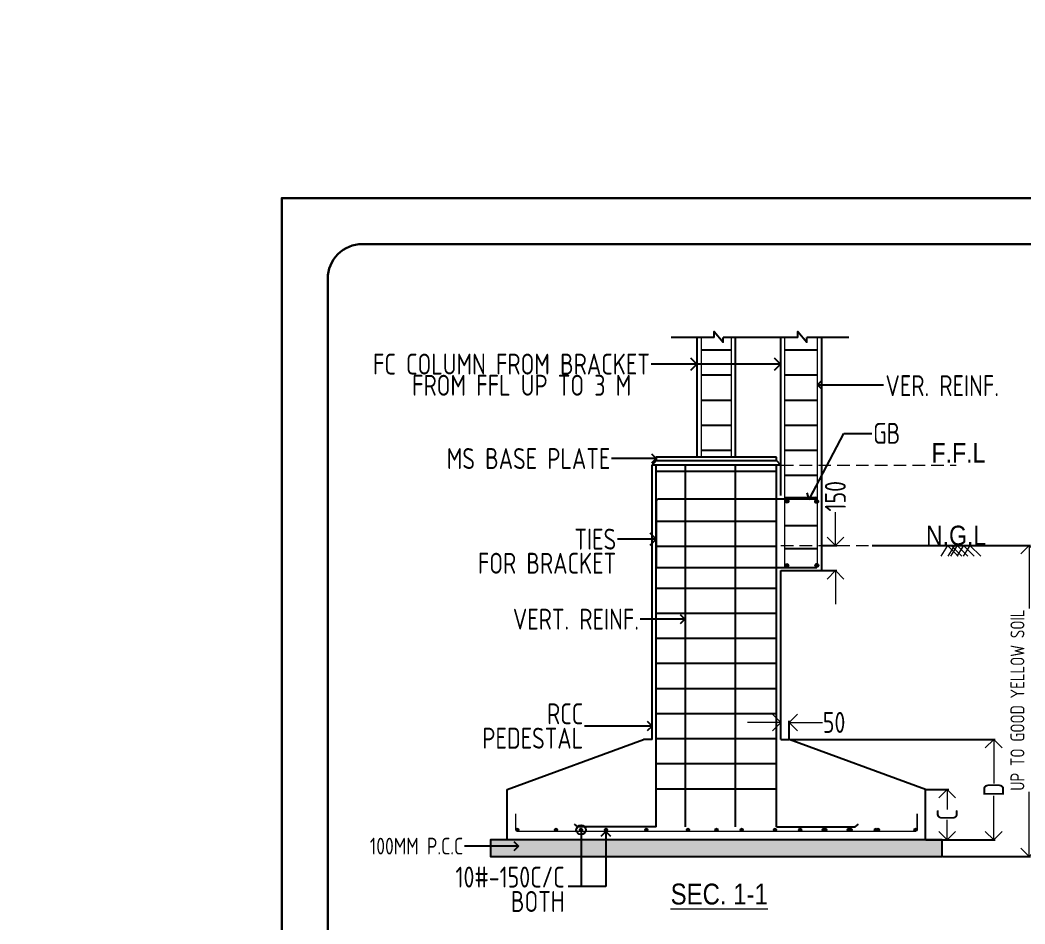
# Model space of a CAD drawing. Header units: inches. Extents: x -605 to 2991212, y -2872845 to 0.
# Drawn here: x 2391579 to 2403594, y -2625877 to -2615065 of the extents above; entities that cross this region are included whole.
import ezdxf
from ezdxf import colors
from ezdxf.entities.mleader import LeaderData, LeaderLine
from ezdxf.enums import TextEntityAlignment as Align
from ezdxf.math import Vec2, Vec3

# ---------------------------------------------------------------- set-up
doc = ezdxf.new("R2010")
doc.units = ezdxf.units.IN
doc.header["$LTSCALE"] = 600
doc.header["$MEASUREMENT"] = 0
doc.linetypes.add('HIDDEN', pattern=[0.375, 0.25, -0.125])
for name, color, linetype, lineweight in [('PV_TEXT_ROMANS', 7, 'Continuous', 0), ('rDIMension', 1, 'Continuous', 18), ('rPCC DASH', 9, 'HIDDEN', 15), ('rRCC 1', 3, 'Continuous', 25), ('rRCC 2', 40, 'Continuous', 15), ('rREINF 1', 1, 'Continuous', 25), ('rSHEET', 2, 'Continuous', 30), ('TEXT3', 7, 'Continuous', 30)]:
    doc.layers.add(name, color=color, linetype=linetype, lineweight=lineweight)
doc.layers.add('S&T_HATCH', color=7, linetype='Continuous')
doc.styles.add('DIM', font='geniso.shx', dxfattribs={"width": 0.85})
doc.styles.add('J.P', font='ARIALN.TTF')
doc.styles.add('ROMANS', font='arial.ttf')
doc.styles.add('TEXT3', font='geniso.shx')
doc.dimstyles.new('ST-150', dxfattribs={"dimscale": 75, "dimtxt": 3, "dimasz": 2, "dimexe": 0.18, "dimexo": 0.0625, "dimgap": 0.2, "dimtad": 0, "dimdec": 0, "dimlfac": 2, "dimzin": 0, "dimdsep": 46, "dimtxsty": 'DIM', "dimblk": 'OPEN90', "dimcen": 0.09, "dimclrd": 256, "dimclrt": 7, "dimadec": 0, "dimazin": 0, "dimtfac": 1, "dimtdec": 0, "dimtofl": 0, "dimtmove": 0, "dimatfit": 3, "dimldrblk": 'OPEN90', "dimfxl": 1, "dimtolj": 1, "dimtzin": 0, "dimlwd": -1, "dimarcsym": 0})
doc.dimstyles.new('ST-50', dxfattribs={"dimscale": 100, "dimtxt": 2.5, "dimasz": 2, "dimexe": 0.18, "dimexo": 0.0625, "dimgap": 0.2, "dimtad": 0, "dimdec": 0, "dimlfac": 0.5, "dimzin": 0, "dimdsep": 46, "dimtxsty": 'DIM', "dimblk": 'OPEN90', "dimcen": 0.09, "dimclrd": 256, "dimclrt": 7, "dimadec": 0, "dimazin": 0, "dimtfac": 1, "dimtdec": 0, "dimtofl": 0, "dimtmove": 0, "dimatfit": 3, "dimldrblk": 'OPEN90', "dimfxl": 1, "dimtolj": 1, "dimtzin": 0, "dimlwd": -1, "dimarcsym": 0})

# ---------------------------------------------------------------- blocks, each defined once
blk = doc.blocks.new('_Open90')
at = {"color": 0, "linetype": 'ByBlock', "lineweight": -2}
for p, q in [((0, 0), (-1, 0)), ((-0.5, 0.5), (0, 0)), ((0, 0), (-0.5, -0.5))]:
    blk.add_line(p, q, dxfattribs=at)
blk = doc.blocks.new('*D1487')
at = {"layer": 'Defpoints', "color": 0, "linetype": 'ByBlock'}
for p in [(2401760.209776862, -2621350.958633669), (2403643.58060712, -2621350.958633669), (2402604.986134454, -2625070.320851478)]:
    blk.add_point(p, dxfattribs=at)
at = {"layer": 'rDIMension', "color": 0, "lineweight": -2}
for p, q in [((2401766.459776862, -2621350.958633669), (2403661.58060712, -2621350.958633669)), ((2402611.236134454, -2625070.320851478), (2403661.58060712, -2625070.320851478))]:
    blk.add_line(p, q, dxfattribs=at)
at = {"layer": 'rDIMension'}
for p, q in [((2403643.58060712, -2621550.958633669), (2403643.58060712, -2622102.71902741)), ((2403643.58060712, -2624870.320851478), (2403643.58060712, -2624296.06312741))]:
    blk.add_line(p, q, dxfattribs=at)
at = {"layer": 'rDIMension', "linetype": 'ByBlock', "xscale": 200, "yscale": 200, "zscale": 200}
for p, rotation in [((2403643.58060712, -2621350.958633669), 90), ((2403643.58060712, -2625070.320851478), 270)]:
    blk.add_blockref('_Open90', p, dxfattribs=dict(at, rotation=rotation))
at = {"layer": 'rDIMension', "color": 7, "linetype": 'ByBlock', "insert": (2403643.58060712, -2623199.39107741), "char_height": 250, "attachment_point": 5, "rotation": 90, "style": 'DIM'}
blk.add_mtext('\\A1;{\\H0.66667x;UP TO GOOD YELLOW SOIL\\POR 2000MM}', dxfattribs=at)
blk = doc.blocks.new('*D1488')
at = {"layer": 'Defpoints', "color": 0, "linetype": 'ByBlock'}
for p in [(2401164.986134461, -2621350.958633669), (2401164.986134461, -2621650.95863367), (2401327.527484593, -2621650.95863367)]:
    blk.add_point(p, dxfattribs=at)
at = {"layer": 'rDIMension'}
for p, q in [((2401327.527484593, -2621150.958633669), (2401327.527484593, -2620950.958633669)), ((2401327.527484593, -2621850.95863367), (2401327.527484593, -2622050.95863367))]:
    blk.add_line(p, q, dxfattribs=at)
at = {"layer": 'rDIMension', "color": 0, "lineweight": -2}
for p, q in [((2401171.236134461, -2621350.958633669), (2401345.527484593, -2621350.958633669)), ((2401171.236134461, -2621650.95863367), (2401345.527484593, -2621650.95863367))]:
    blk.add_line(p, q, dxfattribs=at)
at = {"layer": 'rDIMension', "linetype": 'ByBlock', "xscale": 200, "yscale": 200, "zscale": 200}
for p, rotation in [((2401327.527484593, -2621350.958633669), 270), ((2401327.527484593, -2621650.95863367), 90)]:
    blk.add_blockref('_Open90', p, dxfattribs=dict(at, rotation=rotation))
at = {"layer": 'rDIMension', "color": 7, "linetype": 'ByBlock', "insert": (2401327.527484593, -2620760.874972252), "char_height": 250, "attachment_point": 5, "rotation": 90, "style": 'DIM'}
blk.add_mtext('\\A1;150', dxfattribs=at)
blk = doc.blocks.new('*D1489')
at = {"layer": 'Defpoints', "color": 0, "linetype": 'ByBlock'}
for p in [(2400774.986134453, -2623466.510880345), (2400674.986134453, -2623670.320851478), (2400774.986134453, -2623670.320851478)]:
    blk.add_point(p, dxfattribs=at)
at = {"layer": 'rDIMension'}
for p, q in [((2400474.986134453, -2623466.510880345), (2400274.986134453, -2623466.510880345)), ((2400974.986134453, -2623466.510880345), (2401174.986134453, -2623466.510880345))]:
    blk.add_line(p, q, dxfattribs=at)
at = {"layer": 'rDIMension', "color": 0, "lineweight": -2}
for p, q in [((2400674.986134453, -2623664.070851478), (2400674.986134453, -2623448.510880345)), ((2400774.986134453, -2623664.070851478), (2400774.986134453, -2623448.510880345))]:
    blk.add_line(p, q, dxfattribs=at)
at = {"layer": 'rDIMension', "linetype": 'ByBlock', "xscale": 200, "yscale": 200, "zscale": 200}
blk.add_blockref('_Open90', (2400674.986134453, -2623466.510880345), dxfattribs=at)
at = {"layer": 'rDIMension', "linetype": 'ByBlock', "xscale": 200, "yscale": 200, "zscale": 200, "rotation": 180}
blk.add_blockref('_Open90', (2400774.986134453, -2623466.510880345), dxfattribs=at)
at = {"layer": 'rDIMension', "color": 7, "linetype": 'ByBlock', "insert": (2401311.94479587, -2623466.510880345), "char_height": 250, "attachment_point": 5, "style": 'DIM'}
blk.add_mtext('\\A1;50', dxfattribs=at)
blk = doc.blocks.new('*D1490')
at = {"layer": 'Defpoints', "color": 0, "linetype": 'ByBlock'}
for p in [(2402404.986134454, -2624270.320851478), (2402665.370078518, -2624270.320851478), (2402404.986134454, -2624870.320851477)]:
    blk.add_point(p, dxfattribs=at)
at = {"layer": 'rDIMension', "color": 0, "lineweight": -2}
for p, q in [((2402411.236134454, -2624270.320851478), (2402683.370078518, -2624270.320851478)), ((2402411.236134454, -2624870.320851477), (2402683.370078518, -2624870.320851477))]:
    blk.add_line(p, q, dxfattribs=at)
at = {"layer": 'rDIMension'}
for p, q in [((2402665.370078518, -2624470.320851478), (2402665.370078518, -2624507.820851478)), ((2402665.370078518, -2624670.320851477), (2402665.370078518, -2624632.820851478))]:
    blk.add_line(p, q, dxfattribs=at)
at = {"layer": 'rDIMension', "linetype": 'ByBlock', "xscale": 200, "yscale": 200, "zscale": 200}
for p, rotation in [((2402665.370078518, -2624270.320851478), 90), ((2402665.370078518, -2624870.320851477), 270)]:
    blk.add_blockref('_Open90', p, dxfattribs=dict(at, rotation=rotation))
at = {"layer": 'rDIMension', "color": 7, "linetype": 'ByBlock', "insert": (2402665.370078518, -2624570.320851478), "char_height": 250, "attachment_point": 5, "rotation": 90, "style": 'DIM'}
blk.add_mtext('\\A1;C', dxfattribs=at)
blk = doc.blocks.new('*D1491')
at = {"layer": 'Defpoints', "color": 0, "linetype": 'ByBlock'}
for p in [(2400774.986134453, -2623670.320851478), (2403220.604297034, -2623670.320851478), (2402604.986134454, -2624870.320851478)]:
    blk.add_point(p, dxfattribs=at)
at = {"layer": 'rDIMension', "color": 0, "lineweight": -2}
for p, q in [((2400781.236134453, -2623670.320851478), (2403238.604297034, -2623670.320851478)), ((2402611.236134454, -2624870.320851478), (2403238.604297034, -2624870.320851478))]:
    blk.add_line(p, q, dxfattribs=at)
at = {"layer": 'rDIMension'}
for p, q in [((2403220.604297034, -2623870.320851478), (2403220.604297034, -2624197.195851478)), ((2403220.604297034, -2624670.320851478), (2403220.604297034, -2624343.445851478))]:
    blk.add_line(p, q, dxfattribs=at)
at = {"layer": 'rDIMension', "linetype": 'ByBlock', "xscale": 200, "yscale": 200, "zscale": 200}
for p, rotation in [((2403220.604297034, -2623670.320851478), 90), ((2403220.604297034, -2624870.320851478), 270)]:
    blk.add_blockref('_Open90', p, dxfattribs=dict(at, rotation=rotation))
at = {"layer": 'rDIMension', "color": 7, "linetype": 'ByBlock', "insert": (2403220.604297034, -2624270.320851478), "char_height": 250, "attachment_point": 5, "rotation": 90, "style": 'DIM'}
blk.add_mtext('\\A1;D', dxfattribs=at)
blk = doc.blocks.new('_DotBlank')
at = {"color": 0, "linetype": 'ByBlock', "lineweight": -2}
blk.add_line((-0.5, 0), (-1, 0), dxfattribs=at)
blk.add_circle((0, 0), 0.5, dxfattribs=at)

msp = doc.modelspace()

# ---------------------------------------------------------------- hatches: boundary and pattern name
at = {"layer": 'rRCC 2'}
h = msp.add_hatch(color=256, dxfattribs=at)
h.dxf.hatch_style = 1
h.paths.add_polyline_path([(2400771.785830631, -2620820.772616421, 1), (2400726.601080596, -2620820.859091531, 1)])
h = msp.add_hatch(color=256, dxfattribs=at)
h.dxf.hatch_style = 1
h.paths.add_polyline_path([(2401126.425954932, -2620823.68677738, 1), (2401081.241204897, -2620823.77325249, 1)])
h = msp.add_hatch(color=256, dxfattribs=at)
h.dxf.hatch_style = 1
h.paths.add_polyline_path([(2400769.358369067, -2621588.451797664, 1), (2400724.173619032, -2621588.538272774, 1)])
h = msp.add_hatch(color=256, dxfattribs=at)
h.dxf.hatch_style = 1
h.paths.add_polyline_path([(2401127.875915194, -2621587.89227876, 1), (2401082.691165159, -2621587.978753871, 1)])
h = msp.add_hatch(color=256, dxfattribs=at)
h.dxf.hatch_style = 1
edge = h.paths.add_edge_path()
edge.add_arc((2397523.686914383, -2624751.620071539), 18.70077993899758, 180, 540, ccw=False)
h = msp.add_hatch(color=256, dxfattribs=at)
h.dxf.hatch_style = 1
edge = h.paths.add_edge_path()
edge.add_arc((2397986.285354506, -2624751.620071538), 18.70077993899758, 180, 540, ccw=False)
h = msp.add_hatch(color=256, dxfattribs=at)
h.dxf.hatch_style = 1
edge = h.paths.add_edge_path()
edge.add_arc((2398286.285354506, -2624751.620071538), 18.70077993899758, 180, 540, ccw=False)
h = msp.add_hatch(color=256, dxfattribs=at)
h.dxf.hatch_style = 1
edge = h.paths.add_edge_path()
edge.add_arc((2398584.539718344, -2624751.620071538), 18.70077993899758, 180, 540, ccw=False)
h = msp.add_hatch(color=256, dxfattribs=at)
h.dxf.hatch_style = 1
edge = h.paths.add_edge_path()
edge.add_arc((2399066.285354513, -2624751.620071538), 18.70077993899758, 180, 540, ccw=False)
h = msp.add_hatch(color=256, dxfattribs=at)
h.dxf.hatch_style = 1
edge = h.paths.add_edge_path()
edge.add_arc((2399566.285354512, -2624751.620071538), 18.70077993899758, 180, 540, ccw=False)
h = msp.add_hatch(color=256, dxfattribs=at)
h.dxf.hatch_style = 1
edge = h.paths.add_edge_path()
edge.add_arc((2399906.48073323, -2624751.620071538), 18.70077993899758, 180, 540, ccw=False)
h = msp.add_hatch(color=256, dxfattribs=at)
h.dxf.hatch_style = 1
edge = h.paths.add_edge_path()
edge.add_arc((2400206.48073323, -2624751.620071538), 18.70077993899758, 180, 540, ccw=False)
h = msp.add_hatch(color=256, dxfattribs=at)
h.dxf.hatch_style = 1
edge = h.paths.add_edge_path()
edge.add_arc((2400606.285354513, -2624751.620071538), 18.70077993899758, 180, 540, ccw=False)
h = msp.add_hatch(color=256, dxfattribs=at)
h.dxf.hatch_style = 1
edge = h.paths.add_edge_path()
edge.add_arc((2400906.285354513, -2624751.620071538), 18.70077993899758, 180, 540, ccw=False)
h = msp.add_hatch(color=256, dxfattribs=at)
h.dxf.hatch_style = 1
edge = h.paths.add_edge_path()
edge.add_arc((2401187.75697539, -2624751.620071538), 18.70077993899758, 180, 540, ccw=False)
h = msp.add_hatch(color=256, dxfattribs=at)
h.dxf.hatch_style = 1
edge = h.paths.add_edge_path()
edge.add_arc((2401206.285354513, -2624751.620071538), 18.70077993899758, 180, 540, ccw=False)
h = msp.add_hatch(color=256, dxfattribs=at)
h.dxf.hatch_style = 1
edge = h.paths.add_edge_path()
edge.add_arc((2401487.75697539, -2624751.620071538), 18.70077993899758, 180, 540, ccw=False)
h = msp.add_hatch(color=256, dxfattribs=at)
h.dxf.hatch_style = 1
edge = h.paths.add_edge_path()
edge.add_arc((2401511.032825421, -2624751.620071538), 18.70077993899758, 180, 540, ccw=False)
h = msp.add_hatch(color=256, dxfattribs=at)
h.dxf.hatch_style = 1
edge = h.paths.add_edge_path()
edge.add_arc((2401811.032825421, -2624751.620071538), 18.70077993899758, 180, 540, ccw=False)
h = msp.add_hatch(color=256, dxfattribs=at)
h.dxf.hatch_style = 1
edge = h.paths.add_edge_path()
edge.add_arc((2401836.285354525, -2624751.620071538), 18.70077993899758, 180, 540, ccw=False)
h = msp.add_hatch(color=256, dxfattribs=at)
h.dxf.hatch_style = 1
edge = h.paths.add_edge_path()
edge.add_arc((2402286.285354515, -2624751.620071538), 18.70077993899758, 180, 540, ccw=False)
at = {"layer": 'S&T_HATCH', "linetype": 'ByBlock', "transparency": 33554559}
h = msp.add_hatch(dxfattribs=at)
h.set_pattern_fill('AR-CONC', color=256, scale=30)
h.set_pattern_definition([(49.99999999999999, (17204.51818066649, -592905.9569486966), (215.178054780226, -18.82564049477853), [22.5, -247.5]), (355, (17204.51818066649, -592905.9569486966), (-41.6254000839, 225.6576401100035), [18, -198]), (100.45144446, (17222.44968496649, -592907.5257518967), (173.5526540181336, 206.8319972905888), [19.12205759999994, -210.3426335999995]), (46.18420000000001, (17204.51818066649, -592845.9569486966), (320.1723992014717, -49.65578423792296), [33.75, -371.25]), (96.63563549, (17231.19920416649, -592850.0949407966), (280.3985837022685, 292.2355802323651), [28.6831026, -315.5141279999999]), (351.1841639899999, (17204.51818066649, -592845.9569486966), (280.3985835164319, 292.2355800809971), [27, -297.0000003]), (21, (17234.51818066649, -592860.9569486966), (179.0721156355385, -120.7856671996016), [22.5, -247.5]), (326.0000000000001, (17234.51818066649, -592860.9569486966), (72.99459957647451, 217.5450135140559), [18, -198]), (71.45144474, (17249.44085686649, -592871.0224208967), (252.0667130189913, 96.75934584190615), [19.122057, -210.3426336]), (37.50000000000001, (17204.51818066649, -592905.9569486966), (3.647956595187201, 99.86815614939344), [0, -195.6, 0, -201, 0, -198.75]), (7.499999999999999, (17204.51818066649, -592905.9569486966), (78.92086123264458, 118.3235135647081), [0, -114.6, 0, -191.1, 0, -75.75]), (327.5, (17137.61818066649, -592905.9569486966), (160.1467308517227, -6.766461520313927), [0, -75, 0, -234, 0, -310.5]), (317.5, (17107.61818066649, -592905.9569486966), (174.9558508027159, 30.03149469969532), [0, -97.5, 0, -155.4, 0, -220.5])])
h.paths.add_polyline_path([(2397204.986134444, -2624870.320851478), (2402604.986134454, -2624870.320851477), (2402604.986134454, -2625070.320851477), (2397204.986134444, -2625070.320851478)])

# ---------------------------------------------------------------- linework, layer by layer
at = {"layer": 'rPCC DASH'}
for p, q in [((2400674.986134453, -2620390.958633669), (2402770.616323747, -2620390.958633669)), ((2400674.986134453, -2621350.958633669), (2402793.536930988, -2621350.958633669))]:
    msp.add_line(p, q, dxfattribs=at)
at = {"layer": 'rRCC 1'}
for p, q in [((2399878.447095706, -2618863.339845365), (2399362.619659717, -2618863.339845365)), ((2399674.986134454, -2620292.54387792), (2399674.986134454, -2618863.339845364)), ((2400486.641920656, -2618863.339845365), (2399985.108779221, -2618863.339845365)), ((2400134.986134454, -2620292.54387792), (2400134.986134454, -2618863.339845364)), ((2400878.447095705, -2618863.339845365), (2400362.619659716, -2618863.339845365)), ((2400674.986134453, -2620750.95863367), (2400674.986134453, -2618863.339845364)), ((2401486.641920655, -2618863.339845365), (2400985.10877922, -2618863.339845365)), ((2401164.986134461, -2621650.958633669), (2401164.986134461, -2618863.339845364)), ((2399134.986134452, -2623670.320851478), (2399134.986134452, -2620390.958633669)), ((2400674.986134453, -2620390.958633669), (2399134.986134452, -2620390.958633669)), ((2400674.986134453, -2620750.958633669), (2400674.986134453, -2620390.958633669)), ((2401164.986134461, -2621650.958633669), (2401164.986134461, -2621350.958633669)), ((2400674.986134453, -2623670.320851478), (2400674.986134453, -2621650.958633669)), ((2397404.986134445, -2624270.320851478), (2399034.986134453, -2623670.320851478)), ((2399134.986134453, -2623670.320851478), (2399034.986134453, -2623670.320851478)), ((2400674.986134453, -2623670.320851478), (2400774.986134453, -2623670.320851478)), ((2402404.986134454, -2624270.320851477), (2400774.986134453, -2623670.320851478)), ((2397404.986134445, -2624870.320851478), (2397404.986134445, -2624270.320851478)), ((2402404.986134454, -2624870.320851477), (2402404.986134454, -2624270.320851477))]:
    msp.add_line(p, q, dxfattribs=at)
at = {"layer": 'rRCC 1', "color": 2}
for p, q in [((2400084.986134454, -2619014.378238177), (2399724.986134454, -2619014.378238176)), ((2401114.986134461, -2619014.378238177), (2400724.986134453, -2619014.378238176)), ((2400084.986134454, -2619314.378238177), (2399724.986134454, -2619314.378238177)), ((2401114.986134461, -2619314.378238177), (2400724.986134453, -2619314.378238177)), ((2400084.986134454, -2619614.378238177), (2399724.986134454, -2619614.378238177)), ((2401114.986134461, -2619614.378238177), (2400724.986134453, -2619614.378238177)), ((2400084.986134454, -2619914.378238177), (2399724.986134454, -2619914.378238177)), ((2401114.986134461, -2619914.378238177), (2400724.986134453, -2619914.378238177)), ((2400084.986134454, -2620214.378238177), (2399724.986134454, -2620214.378238177)), ((2401114.986134461, -2620214.378238177), (2400724.986134453, -2620214.378238177)), ((2399184.986134452, -2624716.446085457), (2399184.986134452, -2620390.958633669)), ((2400624.986134453, -2620462.948971602), (2399184.986134452, -2620462.948971602)), ((2399534.986134452, -2624716.446085457), (2399534.986134452, -2620390.958633669)), ((2399534.986134451, -2624716.446085457), (2399534.986134451, -2620390.958633669)), ((2400134.55284847, -2624716.446085457), (2400134.55284847, -2620390.958633669)), ((2400624.986134453, -2624716.446085457), (2400624.986134452, -2620390.958633669)), ((2400624.986134453, -2624716.446085457), (2400624.986134453, -2620462.948971602)), ((2401114.986134461, -2620514.378238177), (2400724.986134453, -2620514.378238177)), ((2401114.986134461, -2620780.154331889), (2400724.986134452, -2620780.154331889)), ((2400624.986134453, -2621062.948971602), (2399184.986134452, -2621062.948971602)), ((2401114.986134461, -2621114.378238177), (2400724.986134453, -2621114.378238177)), ((2400624.986134453, -2621362.948971602), (2399184.986134452, -2621362.948971602)), ((2401114.986134461, -2621387.989912295), (2400724.986134453, -2621387.989912295)), ((2400624.986134453, -2621862.948971602), (2399184.986134452, -2621862.948971602)), ((2400624.986134453, -2622162.948971602), (2399184.986134452, -2622162.948971602)), ((2400624.986134453, -2622462.948971602), (2399184.986134452, -2622462.948971602)), ((2400624.986134453, -2622762.948971602), (2399184.986134452, -2622762.948971602)), ((2400624.986134453, -2623062.948971602), (2399184.986134452, -2623062.948971602)), ((2400624.986134453, -2623362.948971602), (2399184.986134452, -2623362.948971602)), ((2400624.986134453, -2623662.948971602), (2399184.986134452, -2623662.948971602)), ((2400624.986134453, -2623962.948971602), (2399184.986134452, -2623962.948971602)), ((2400624.986134453, -2624262.948971602), (2399184.986134452, -2624262.948971602)), ((2398246.826134455, -2624716.446085457), (2398206.705368393, -2624682.445501467)), ((2399184.986134452, -2624716.446085457), (2398246.826134455, -2624716.446085457)), ((2400624.986134453, -2624716.446085457), (2401563.146134449, -2624716.446085457)), ((2401563.146134449, -2624716.446085457), (2401603.266900511, -2624682.445501467))]:
    msp.add_line(p, q, dxfattribs=at)
at = {"layer": 'rRCC 1', "color": 0}
for p, q in [((2399184.986134452, -2620333.37635397), (2399134.986134452, -2620390.958633669)), ((2400674.986134453, -2620390.958633669), (2400624.986134453, -2620333.37635397))]:
    msp.add_line(p, q, dxfattribs=at)
at = {"layer": 'rRCC 1'}
for points in [[(2399878.447095706, -2618863.339845364), (2399878.447095706, -2618790.745296131), (2399985.108779221, -2618918.035846768), (2399985.108779221, -2618863.339845365)], [(2400878.447095705, -2618863.339845364), (2400878.447095705, -2618790.745296131), (2400985.10877922, -2618918.035846768), (2400985.10877922, -2618863.339845365)], [(2400674.986134453, -2621650.958633669), (2401164.986134461, -2621650.958633669), (2401164.986134461, -2620750.958633669)], [(2400674.986134453, -2621612.584483922), (2400674.986134453, -2621612.607496241)]]:
    msp.add_lwpolyline(points, dxfattribs=at)
at = {"layer": 'rRCC 1', "color": 0}
msp.add_lwpolyline([(2400624.986134453, -2620292.54387792), (2399184.986134452, -2620292.54387792), (2399184.986134452, -2620333.37635397), (2400624.986134453, -2620333.37635397)], close=True, dxfattribs=at)
at = {"layer": 'rRCC 1', "color": 2}
msp.add_lwpolyline([(2401108.860507614, -2620797.368620097), (2399204.986134452, -2620797.368620097, 0.414213562373095), (2399184.986134452, -2620817.368620097), (2399184.986134452, -2621593.200990693, 0.4143652845572635), (2399204.996494134, -2621613.20098801), (2401106.927820934, -2621612.215817589)], format="xyb", dxfattribs=at)
at = {"layer": 'rRCC 1'}
msp.add_lwpolyline([(2402604.986134454, -2624870.320851477), (2397204.986134444, -2624870.320851478), (2397204.986134444, -2625070.320851478), (2402604.986134454, -2625070.320851477)], close=True, dxfattribs=at)
at = {"layer": 'rRCC 2'}
for p, q in [((2399724.986134454, -2620292.54387792), (2399724.986134454, -2618863.339845364)), ((2399724.986134454, -2620292.54387792), (2399724.986134454, -2618863.339845364)), ((2400084.986134454, -2620292.54387792), (2400084.986134454, -2618863.339845364)), ((2400724.986134453, -2621557.797127484), (2400724.986134453, -2618863.339845364)), ((2400724.986134452, -2621612.490200063), (2400724.986134453, -2618863.339845364)), ((2401114.986134461, -2621557.797127484), (2401114.986134461, -2618863.339845364)), ((2402669.880212111, -2621350.958633669), (2402590.070144881, -2621479.015518762)), ((2402669.880212111, -2621350.958633669), (2402797.75952626, -2621479.015518762)), ((2402752.043940306, -2621350.958633669), (2402672.233873076, -2621479.015518762)), ((2402784.263463471, -2621350.958633669), (2402704.453396241, -2621479.015518762)), ((2402712.029592479, -2621350.958633669), (2402839.908906627, -2621479.015518762)), ((2402860.108628004, -2621350.958633669), (2402780.298560773, -2621479.015518762)), ((2402784.263463471, -2621350.958633669), (2402912.142777621, -2621479.015518762)), ((2402937.201824863, -2621350.958633669), (2402857.391757632, -2621479.015518762)), ((2402860.108628004, -2621350.958633669), (2402987.987942153, -2621479.015518762)), ((2402937.201824863, -2621350.958633669), (2403065.081139011, -2621479.015518762))]:
    msp.add_line(p, q, dxfattribs=at)
for points in [[(2397504.986134444, -2624751.620071539), (2397504.986134444, -2624560.320851478)], [(2402304.986134454, -2624560.320851477), (2402304.986134454, -2624751.620071538)], [(2402304.986134454, -2624751.620071538), (2402304.986134454, -2624560.320851478)], [(2402286.285354515, -2624770.320851477), (2397523.686914383, -2624770.320851478)]]:
    msp.add_lwpolyline(points, dxfattribs=at)
for centre, radius in [((2400749.193455614, -2620820.815853977), 22.59241639155215), ((2400749.193455614, -2620820.815853977), 22.59241639155215), ((2401103.833579915, -2620823.730014935), 22.59241639155215), ((2401103.833579915, -2620823.730014935), 22.59241639155215), ((2400746.76599405, -2621588.495035219), 22.59241639155215), ((2400746.76599405, -2621588.495035219), 22.59241639155215), ((2401105.283540176, -2621587.935516316), 22.59241639155215), ((2401105.283540176, -2621587.935516316), 22.59241639155215), ((2397523.686914383, -2624751.620071539), 18.70077993899758), ((2397523.686914383, -2624751.620071539), 18.70077993899758), ((2397986.285354506, -2624751.620071538), 18.70077993899758), ((2397986.285354506, -2624751.620071538), 18.70077993899758), ((2398286.285354506, -2624751.620071538), 18.70077993899758), ((2398286.285354506, -2624751.620071538), 18.70077993899758), ((2398584.539718344, -2624751.620071538), 18.70077993899758), ((2398584.539718344, -2624751.620071538), 18.70077993899758), ((2399066.285354513, -2624751.620071538), 18.70077993899758), ((2399066.285354513, -2624751.620071538), 18.70077993899758), ((2399566.285354512, -2624751.620071538), 18.70077993899758), ((2399566.285354512, -2624751.620071538), 18.70077993899758), ((2399906.48073323, -2624751.620071538), 18.70077993899758), ((2399906.48073323, -2624751.620071538), 18.70077993899758), ((2400206.48073323, -2624751.620071538), 18.70077993899758), ((2400206.48073323, -2624751.620071538), 18.70077993899758), ((2400606.285354513, -2624751.620071538), 18.70077993899758), ((2400606.285354513, -2624751.620071538), 18.70077993899758), ((2400906.285354513, -2624751.620071538), 18.70077993899758), ((2400906.285354513, -2624751.620071538), 18.70077993899758), ((2401187.75697539, -2624751.620071538), 18.70077993899758), ((2401187.75697539, -2624751.620071538), 18.70077993899758), ((2401206.285354513, -2624751.620071538), 18.70077993899758), ((2401206.285354513, -2624751.620071538), 18.70077993899758), ((2401487.75697539, -2624751.620071538), 18.70077993899758), ((2401487.75697539, -2624751.620071538), 18.70077993899758), ((2401511.032825421, -2624751.620071538), 18.70077993899758), ((2401511.032825421, -2624751.620071538), 18.70077993899758), ((2401811.032825421, -2624751.620071538), 18.70077993899758), ((2401811.032825421, -2624751.620071538), 18.70077993899758), ((2401836.285354525, -2624751.620071538), 18.70077993899758), ((2401836.285354525, -2624751.620071538), 18.70077993899758), ((2402286.285354515, -2624751.620071538), 18.70077993899758), ((2402286.285354515, -2624751.620071538), 18.70077993899758)]:
    msp.add_circle(centre, radius, dxfattribs=at)
at = {"layer": 'rSHEET'}
msp.add_lwpolyline([(2394707.349608259, -2658104.077594464), (2452564.729573122, -2658104.077594464), (2452564.729573122, -2617194.777293525), (2394707.349608259, -2617194.777293525)], close=True, dxfattribs=at)
msp.add_lwpolyline([(2395671.639274341, -2657554.088096686), (2451600.439907041, -2657554.088096686, 0.414213562373095), (2452013.706906791, -2657140.821096937), (2452013.706906791, -2618158.033791052, 0.414213562373095), (2451600.439907042, -2617744.766791304), (2395671.639274341, -2617744.766791304, 0.414213562373095), (2395258.372274591, -2618158.033791052), (2395258.372274591, -2657140.821096937, 0.414213562373095)], format="xyb", close=True, dxfattribs=at)

# ---------------------------------------------------------------- texts
at = {"layer": 'PV_TEXT_ROMANS', "style": 'J.P'}
msp.add_text('%%USEC. 1-1', height=250, rotation=359.9999999999999, dxfattribs=at).set_placement((2399938.937168999, -2625519.218903916), align=Align.MIDDLE)
at = {"layer": 'rDIMension', "color": 7, "style": 'DIM'}
for s, insert, char_height, attachment_point in [('\\A1;VER. REINF. ', (2401926.516246612, -2619438.308973906), 250, 4), ('\\A1;100MM P.C.C', (2396877.229677387, -2624945.909679605), 200, 6)]:
    msp.add_mtext(s, dxfattribs=dict(at, insert=insert, char_height=char_height, attachment_point=attachment_point))
at = {"layer": 'rDIMension', "color": 7, "char_height": 250, "attachment_point": 6, "line_spacing_factor": 0.7, "style": 'DIM'}
for s, insert in [('\\A1;RCC\\PPEDESTAL', (2398311.669433277, -2623509.305594237)), ('\\A1;10#-150C/C\\PBOTH', (2398089.628455571, -2625462.49012224))]:
    msp.add_mtext(s, dxfattribs=dict(at, insert=insert))
at = {"layer": 'rRCC 1', "color": 7, "insert": (2401779.193613908, -2620008.589679855), "char_height": 250, "attachment_point": 4, "style": 'DIM'}
msp.add_mtext('\\A1;GB', dxfattribs=at)
at = {"layer": 'rRCC 2', "color": 7, "char_height": 250, "attachment_point": 6, "style": 'DIM'}
for s, insert in [('\\A1;FC COLUMN FROM BRACKET', (2399109.440727236, -2619180.432489829)), ('\\A1;FROM FFL UP TO 3 M', (2398886.733347731, -2619433.49701776)), ('\\A1;MS BASE PLATE', (2398636.613221137, -2620310.18439138)), ('\\A1;TIES ', (2398706.634916235, -2621273.803891137)), ('\\A1;FOR BRACKET', (2398706.634916235, -2621562.54942123)), ('\\A1;VERT. REINF.', (2398979.591001672, -2622231.028262652))]:
    msp.add_mtext(s, dxfattribs=dict(at, insert=insert))
at = {"layer": 'TEXT3', "style": 'ROMANS', "width": 0.85}
for s, p in [('F.F.L', (2402476.643852559, -2620357.694430584)), ('N.G.L', (2402410.662888059, -2621345.471793382))]:
    msp.add_text(s, height=232.5536011379122, dxfattribs=at).set_placement(p)

# ---------------------------------------------------------------- dimensions: what is measured, and where the dimension line sits
at = {"layer": 'rDIMension'}
dim = msp.add_linear_dim(base=(2401327.527484593, -2621650.95863367), p1=(2401164.986134461, -2621350.958633669), p2=(2401164.986134461, -2621650.95863367), angle=90, dimstyle='ST-50', dxfattribs=at)
dim.commit()
dim.dimension.update_dxf_attribs({"geometry": '*D1488', "text_midpoint": (2401327.527484593, -2620760.874972252), "dimtype": 160})
dim = msp.add_linear_dim(base=(2403643.58060712, -2621350.958633669), p1=(2402604.986134454, -2625070.320851478), p2=(2401760.209776862, -2621350.958633669), angle=90, text='{\\H0.66667x;UP TO GOOD YELLOW SOIL\\POR 2000MM}', dimstyle='ST-50', dxfattribs=at)
dim.commit()
dim.dimension.update_dxf_attribs({"geometry": '*D1487', "text_midpoint": (2403643.58060712, -2623199.39107741), "dimtype": 160})
dim = msp.add_linear_dim(base=(2400774.986134453, -2623466.510880345), p1=(2400674.986134453, -2623670.320851478), p2=(2400774.986134453, -2623670.320851478), angle=180, dimstyle='ST-50', dxfattribs=at)
dim.commit()
dim.dimension.update_dxf_attribs({"geometry": '*D1489', "text_midpoint": (2401311.94479587, -2623466.510880345)})
for base, p1, p2, text, picture, middle in [((2403220.604297034, -2623670.320851478), (2402604.986134454, -2624870.320851478), (2400774.986134453, -2623670.320851478), 'D', '*D1491', (2403220.604297034, -2624270.320851478)), ((2402665.370078518, -2624270.320851478), (2402404.986134454, -2624870.320851477), (2402404.986134454, -2624270.320851478), 'C', '*D1490', (2402665.370078518, -2624570.320851478))]:
    dim = msp.add_linear_dim(base=base, p1=p1, p2=p2, angle=90, text=text, dimstyle='ST-50', dxfattribs=at)
    dim.commit()
    dim.dimension.update_dxf_attribs({"geometry": picture, "text_midpoint": middle})

# ---------------------------------------------------------------- leaders
at = {"layer": 'rRCC 2', "color": 7}
ml = msp.add_multileader_mtext('Standard', dxfattribs=at)
ml.set_content('\\A1;\\W0.85;(a)4-12# ', color=7, style='TEXT3')
ml.set_leader_properties(color=256, linetype='ByLayer', lineweight=-1)
ml.set_arrow_properties(name='DOTBLANK')
ml.build(insert=Vec2(0, 0))
ml.multileader.update_dxf_attribs({"text_top_attachment_type": 0, "text_bottom_attachment_type": 0, "dogleg_length": 7.469940020243327, "arrow_head_size": 187.5, "scale": 75})
ctx = ml.context
ctx.base_point, ctx.scale, ctx.char_height, ctx.arrow_head_size, ctx.landing_gap_size, ctx.plane_origin = Vec3(2474235.518732073, -2625457.084461873), 75, 250, 187.5, 6.75, Vec3(2469885.521358189, -2625505.029932146)
ctx.text_align_type = 2
notes = []
notes.append((ctx, [(0, (0, 0, 0), (0, 0), (1, 0), 1, [])]))
ctx.mtext.insert, ctx.mtext.alignment, ctx.mtext.flow_direction = Vec3(2475262.185070655, -2625325.834461873), 3, 5
at = {"layer": 'rREINF 1', "annotation_type": 0, "has_hookline": 1, "hookline_direction": 1, "horizontal_direction": (1, -1.430212185077031e-12, 0)}
for points, text_width in [([(2400671.454061085, -2619180.432489829), (2399124.440727236, -2619180.432489829)], 3337.3125), ([(2399671.454061086, -2619180.432489829), (2399145.940083345, -2619180.432489829)], 3337.3125), ([(2399184.918536736, -2621273.803891137), (2398721.634916235, -2621273.803891137)], 488.5355487179054)]:
    msp.add_leader(points, dimstyle='ST-150', dxfattribs=dict(at, text_width=text_width))
at = {"layer": 'rREINF 1'}
for points, override in [([(2401112.843994778, -2619429.585838798), (2401902.968271765, -2619429.585838798)], {"dimasz": 1.5}), ([(2398286.285354506, -2624751.620071538), (2398286.285354506, -2625430.307860796), (2398131.196438807, -2625430.307860796)], {"dimasz": 1.5, "dimldrblk": 'DotBlank'}), ([(2398583.664310406, -2624770.320851477), (2398583.664310406, -2625430.307860796), (2398131.196438807, -2625430.307860796)], {"dimasz": 1.5})]:
    msp.add_leader(points, dimstyle='ST-150', override=override, dxfattribs=at)
at = {"layer": 'rREINF 1', "annotation_type": 0, "has_hookline": 1}
for points, hookline_direction, text_width in [([(2401015.232935308, -2620797.892460527), (2401429.790466302, -2620008.589679855), (2401764.193613908, -2620008.589679855)], 0, 276.25), ([(2399134.986134452, -2623509.305594237), (2398326.669433277, -2623509.305594237)], 1, 1253.75), ([(2397539.68274013, -2624945.909679605), (2396892.229677387, -2624945.909679605)], 1, 1122)]:
    msp.add_leader(points, dimstyle='ST-150', override={"dimasz": 1.5}, dxfattribs=dict(at, hookline_direction=hookline_direction, text_width=text_width))
at = {"layer": 'rREINF 1', "annotation_type": 0, "has_hookline": 1, "hookline_direction": 1, "horizontal_direction": (1, -1.430212185077031e-12, 0)}
for points, text_width in [([(2399184.986134452, -2620310.18439138), (2398651.613221137, -2620310.18439138)], 1976.25), ([(2399526.885122814, -2622231.028262652), (2398994.591001672, -2622231.028262652)], 1530)]:
    msp.add_leader(points, dimstyle='ST-150', override={"dimasz": 1.5}, dxfattribs=dict(at, text_width=text_width))
for ctx, leaders in notes:
    for number, flags, end, landing, length, lines in leaders:
        leader = LeaderData()
        leader.index, (leader.has_last_leader_line, leader.has_dogleg_vector, leader.attachment_direction) = number, flags
        leader.last_leader_point, leader.dogleg_vector, leader.dogleg_length = Vec3(end), Vec3(landing), length
        for number, points, colour, breaks in lines:
            line = LeaderLine()
            line.index, line.vertices, line.color, line.breaks = number, Vec3.list(points), colors.encode_raw_color(colour), breaks
            leader.lines.append(line)
        ctx.leaders.append(leader)

doc.saveas('drawing.dxf')
